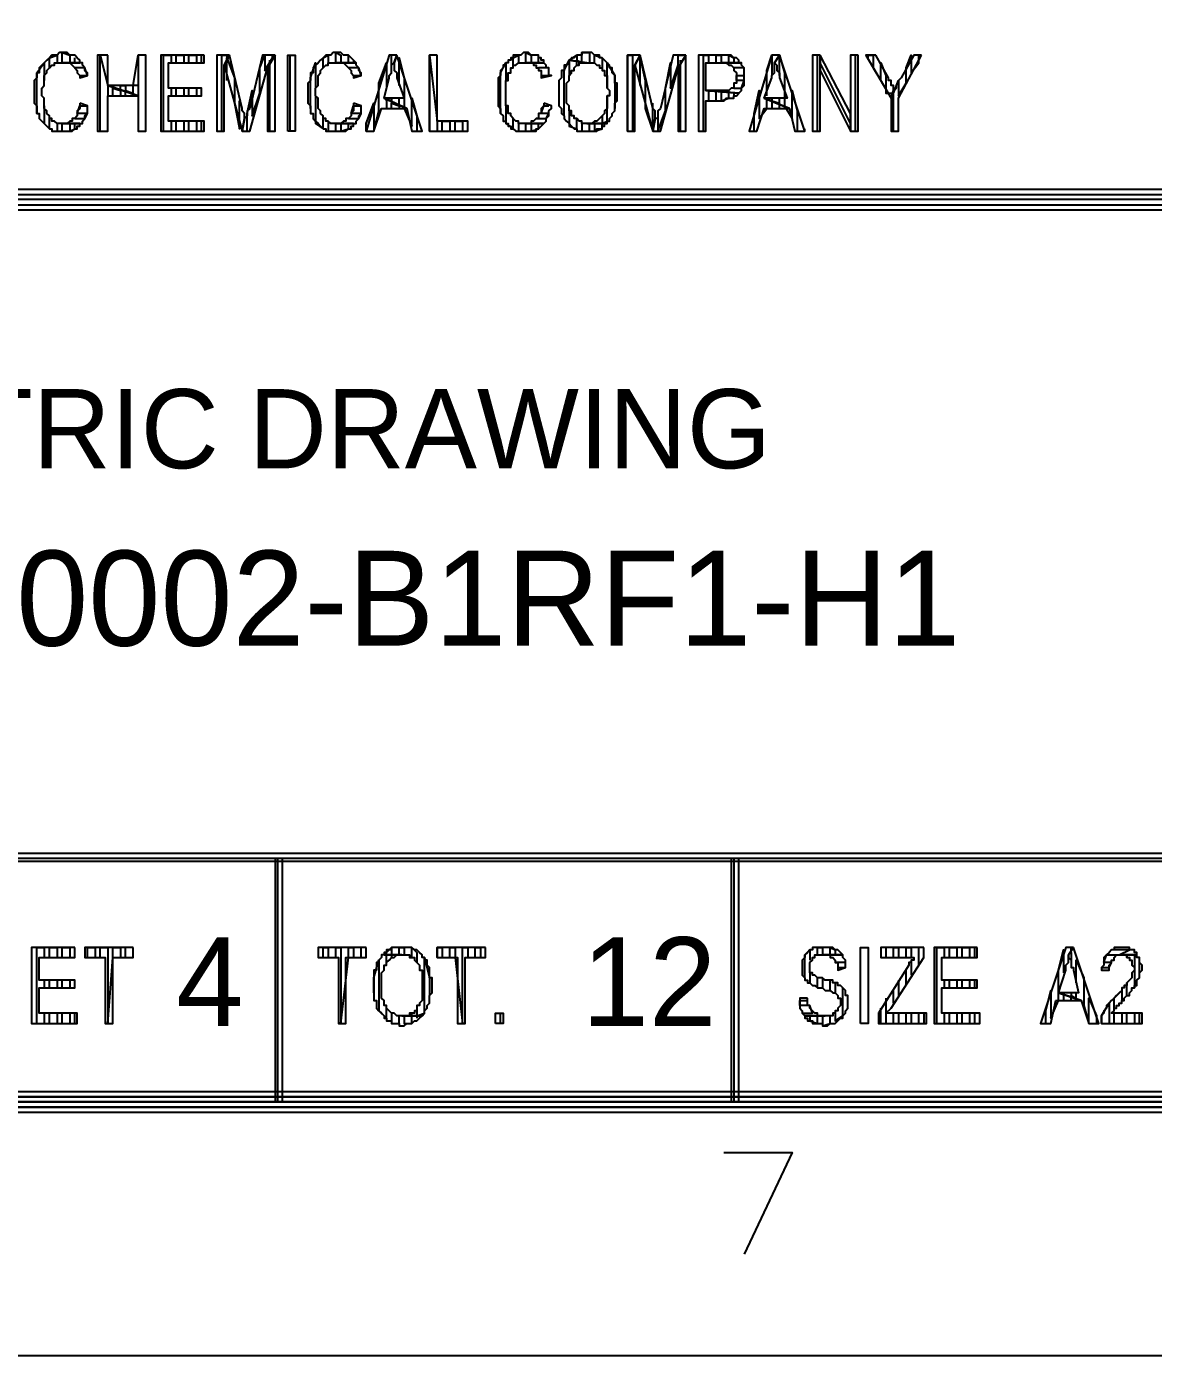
# Model space of a CAD drawing. Extents: x 0 to 594, y 0 to 420.
# Drawn here: x 448.1 to 492.5, y 0 to 52.4 of the extents above; entities that cross this region are included whole.
import ezdxf

# ---------------------------------------------------------------- set-up
doc = ezdxf.new("R2010")
doc.units = 0
doc.styles.add('HTX1', font='O8116901', dxfattribs={"width": 1.02})

msp = doc.modelspace()

# ---------------------------------------------------------------- linework, layer by layer
at = {"layer": 'GT_1', "flags": 128}
for points in [[(0, 0), (594, 0), (594, 420), (0, 420), (0, 0)], [(25, 10), (584, 10), (584, 85), (404, 85), (404, 410), (25, 410), (25, 10)], [(449.5, 51.4), (449.5, 51.4), (449.4, 51.4), (449.3, 51.3), (449.3, 51.3), (449.2, 51.3), (449.1, 51.3), (449.1, 51.3), (449, 51.2), (449, 51.2), (448.9, 51.1), (448.9, 51.1), (448.8, 51), (448.8, 51), (448.7, 50.9), (448.7, 50.9), (448.6, 50.8), (448.6, 50.7), (448.6, 50.7), (448.6, 50.6), (448.5, 50.6), (448.5, 50.5), (448.5, 50.4), (448.5, 50.4), (448.4, 50.3), (448.4, 50.2), (448.4, 50.1), (448.4, 50), (448.4, 49.9), (448.4, 49.8), (448.4, 49.8), (448.4, 49.7), (448.4, 49.6), (448.4, 49.5), (448.4, 49.4), (448.5, 49.3), (448.5, 49.3), (448.5, 49.2), (448.5, 49.1), (448.5, 49), (448.6, 49), (448.6, 48.9), (448.6, 48.8), (448.7, 48.7), (448.7, 48.7), (448.8, 48.6), (448.8, 48.6), (448.9, 48.5), (448.9, 48.5), (449, 48.4), (449, 48.4), (449.1, 48.4), (449.1, 48.3), (449.2, 48.3), (449.3, 48.3), (449.3, 48.3), (449.4, 48.3), (449.5, 48.3), (449.5, 48.3), (449.6, 48.3), (449.6, 48.3), (449.7, 48.3), (449.8, 48.3), (449.8, 48.3), (449.9, 48.3), (450, 48.4), (450, 48.4), (450.1, 48.4), (450.1, 48.5), (450.2, 48.5), (450.2, 48.6), (449.5, 48.6), (449.5, 48.6), (449.4, 48.6), (449.4, 48.6), (449.3, 48.6), (449.2, 48.7), (449.2, 48.7), (449.1, 48.7), (449.1, 48.8), (449, 48.8), (449, 48.9), (448.9, 49), (448.9, 49), (448.9, 49.1), (448.8, 49.2), (448.8, 49.3), (448.8, 49.3), (448.8, 49.4), (448.8, 49.5), (448.8, 49.6), (448.7, 49.7), (448.7, 49.8), (448.7, 49.8), (448.7, 49.9), (448.7, 50), (448.8, 50.1), (448.8, 50.2), (448.8, 50.3), (448.8, 50.3), (448.8, 50.4), (448.8, 50.5), (448.9, 50.6), (448.9, 50.6), (448.9, 50.7), (449, 50.8), (449, 50.8), (449.1, 50.9), (449.1, 50.9), (449.2, 50.9), (449.2, 51), (449.3, 51), (449.3, 51), (449.4, 51), (449.5, 51), (449.5, 51), (450.2, 51), (450.2, 51.1), (450.2, 51.1), (450.1, 51.2), (450.1, 51.2), (450, 51.3), (449.9, 51.3), (449.9, 51.3), (449.8, 51.3), (449.8, 51.3), (449.7, 51.4), (449.6, 51.4), (449.5, 51.4)], [(449.5, 51), (449.5, 51.4), (449.8, 51.3), (449.8, 51)], [(460.3, 51.4), (460.3, 51.4), (460.2, 51.4), (460.1, 51.3), (460.1, 51.3), (460, 51.3), (459.9, 51.3), (459.9, 51.3), (459.8, 51.2), (459.8, 51.2), (459.7, 51.1), (459.7, 51.1), (459.6, 51), (459.6, 51), (459.5, 50.9), (459.5, 50.9), (459.4, 50.8), (459.4, 50.7), (459.4, 50.7), (459.4, 50.6), (459.3, 50.6), (459.3, 50.5), (459.3, 50.4), (459.3, 50.4), (459.3, 50.3), (459.2, 50.2), (459.2, 50.1), (459.2, 50), (459.2, 49.9), (459.2, 49.8), (459.2, 49.8), (459.2, 49.7), (459.2, 49.6), (459.2, 49.5), (459.2, 49.4), (459.3, 49.3), (459.3, 49.3), (459.3, 49.2), (459.3, 49.1), (459.3, 49), (459.4, 49), (459.4, 48.9), (459.4, 48.8), (459.5, 48.7), (459.5, 48.7), (459.6, 48.6), (459.6, 48.6), (459.7, 48.5), (459.7, 48.5), (459.8, 48.4), (459.8, 48.4), (459.9, 48.4), (459.9, 48.3), (460, 48.3), (460.1, 48.3), (460.1, 48.3), (460.2, 48.3), (460.3, 48.3), (460.3, 48.3), (460.4, 48.3), (460.4, 48.3), (460.5, 48.3), (460.6, 48.3), (460.6, 48.3), (460.7, 48.3), (460.8, 48.4), (460.8, 48.4), (460.9, 48.4), (460.9, 48.5), (461, 48.5), (461, 48.6), (460.3, 48.6), (460.3, 48.6), (460.2, 48.6), (460.2, 48.6), (460.1, 48.6), (460, 48.7), (460, 48.7), (459.9, 48.7), (459.9, 48.8), (459.8, 48.8), (459.8, 48.9), (459.7, 49), (459.7, 49), (459.7, 49.1), (459.6, 49.2), (459.6, 49.3), (459.6, 49.3), (459.6, 49.4), (459.6, 49.5), (459.6, 49.6), (459.5, 49.7), (459.5, 49.8), (459.5, 49.8), (459.5, 49.9), (459.5, 50), (459.6, 50.1), (459.6, 50.2), (459.6, 50.3), (459.6, 50.3), (459.6, 50.4), (459.6, 50.5), (459.7, 50.6), (459.7, 50.6), (459.7, 50.7), (459.8, 50.8), (459.8, 50.8), (459.9, 50.9), (459.9, 50.9), (460, 50.9), (460, 51), (460.1, 51), (460.1, 51), (460.2, 51), (460.3, 51), (460.3, 51), (461.1, 51), (461, 51.1), (461, 51.1), (460.9, 51.2), (460.9, 51.2), (460.8, 51.3), (460.7, 51.3), (460.7, 51.3), (460.6, 51.3), (460.6, 51.3), (460.5, 51.4), (460.4, 51.4), (460.3, 51.4)], [(460.3, 51), (460.3, 51.4), (460.5, 51.3), (460.5, 51)], [(467.8, 51.4), (467.8, 51.4), (467.7, 51.4), (467.7, 51.4), (467.6, 51.3), (467.5, 51.3), (467.5, 51.3), (467.4, 51.3), (467.3, 51.3), (467.3, 51.2), (467.2, 51.2), (467.2, 51.1), (467.1, 51.1), (467.1, 51), (467, 51), (467, 50.9), (466.9, 50.9), (466.9, 50.8), (466.8, 50.7), (466.8, 50.7), (466.8, 50.6), (466.8, 50.6), (466.8, 50.5), (466.7, 50.4), (466.7, 50.4), (466.7, 50.3), (466.7, 50.2), (466.7, 50.1), (466.7, 50), (466.7, 49.9), (466.7, 49.8), (466.7, 49.8), (466.7, 49.7), (466.7, 49.6), (466.7, 49.5), (466.7, 49.4), (466.7, 49.3), (466.7, 49.3), (466.8, 49.2), (466.8, 49.1), (466.8, 49), (466.8, 49), (466.9, 48.9), (466.9, 48.8), (466.9, 48.7), (467, 48.7), (467, 48.6), (467.1, 48.6), (467.1, 48.5), (467.2, 48.5), (467.2, 48.4), (467.3, 48.4), (467.3, 48.4), (467.4, 48.3), (467.4, 48.3), (467.5, 48.3), (467.6, 48.3), (467.6, 48.3), (467.7, 48.3), (467.8, 48.3), (467.8, 48.3), (467.9, 48.3), (468, 48.3), (468, 48.3), (468.1, 48.3), (468.2, 48.3), (468.2, 48.4), (468.3, 48.4), (468.3, 48.4), (468.4, 48.5), (468.4, 48.5), (468.5, 48.6), (467.8, 48.6), (467.7, 48.6), (467.7, 48.6), (467.6, 48.6), (467.5, 48.6), (467.5, 48.7), (467.4, 48.7), (467.4, 48.7), (467.3, 48.8), (467.3, 48.8), (467.2, 48.9), (467.2, 49), (467.1, 49), (467.1, 49.1), (467.1, 49.2), (467.1, 49.3), (467, 49.3), (467, 49.4), (467, 49.5), (467, 49.6), (467, 49.7), (467, 49.8), (467, 49.8), (467, 49.9), (467, 50), (467, 50.1), (467, 50.2), (467, 50.3), (467.1, 50.3), (467.1, 50.4), (467.1, 50.5), (467.1, 50.6), (467.2, 50.6), (467.2, 50.7), (467.2, 50.8), (467.3, 50.8), (467.3, 50.9), (467.4, 50.9), (467.4, 50.9), (467.5, 51), (467.5, 51), (467.6, 51), (467.7, 51), (467.7, 51), (467.8, 51), (468.5, 51), (468.5, 51.1), (468.4, 51.1), (468.4, 51.2), (468.3, 51.2), (468.3, 51.3), (468.2, 51.3), (468.1, 51.3), (468.1, 51.3), (468, 51.3), (467.9, 51.4), (467.9, 51.4), (467.8, 51.4)], [(467.8, 51), (467.8, 51.4), (468, 51.3), (468, 51)], [(469.5, 51.1), (469.5, 51), (469.4, 50.9), (469.4, 50.9), (469.3, 50.9), (469.3, 50.8), (469.3, 50.7), (469.2, 50.7), (469.2, 50.6), (469.2, 50.5), (469.2, 50.5), (469.2, 50.4), (469.1, 50.3), (469.1, 50.2), (469.1, 50.1), (469.1, 50.1), (469.1, 50), (469.1, 49.9), (469.1, 49.8), (469.1, 49.8), (469.1, 49.7), (469.1, 49.6), (469.1, 49.5), (469.1, 49.4), (469.1, 49.3), (469.1, 49.3), (469.2, 49.2), (469.2, 49.1), (469.2, 49), (469.2, 49), (469.3, 48.9), (469.3, 48.9), (469.3, 48.8), (469.4, 48.7), (469.4, 48.7), (469.5, 48.6), (469.5, 48.6), (469.6, 48.5), (469.6, 48.5), (469.7, 48.4), (469.7, 48.4), (469.8, 48.4), (469.8, 48.3), (469.9, 48.3), (470, 48.3), (470, 48.3), (470.1, 48.3), (470.2, 48.3), (470.2, 48.3), (470.3, 48.3), (470.4, 48.3), (470.4, 48.3), (470.5, 48.3), (470.6, 48.3), (470.6, 48.4), (470.7, 48.4), (470.8, 48.4), (470.8, 48.5), (470.8, 48.5), (470.9, 48.5), (470.9, 48.6), (471, 48.6), (470.2, 48.6), (470.2, 48.6), (470.1, 48.6), (470, 48.6), (470, 48.7), (469.9, 48.7), (469.9, 48.7), (469.8, 48.8), (469.7, 48.8), (469.7, 48.9), (469.6, 48.9), (469.6, 48.9), (469.6, 49), (469.6, 49.1), (469.5, 49.1), (469.5, 49.2), (469.5, 49.3), (469.5, 49.3), (469.4, 49.4), (469.4, 49.5), (469.4, 49.6), (469.4, 49.7), (469.4, 49.8), (469.4, 49.9), (469.4, 50), (469.4, 50), (469.4, 50.1), (469.4, 50.2), (469.5, 50.3), (469.5, 50.4), (469.5, 50.5), (469.5, 50.5), (469.6, 50.6), (469.6, 50.6), (469.6, 50.7), (469.7, 50.7), (469.7, 50.8), (469.7, 50.8), (469.8, 50.9), (469.9, 50.9), (469.9, 51), (470, 51), (470, 51), (470.1, 51), (470.2, 51), (470.2, 51), (469.5, 51.1), (469.5, 51.1), (469.8, 51.3), (469.8, 51.1), (470, 51), (470, 51.4), (470.3, 51.4), (470.3, 51)], [(470.2, 51.4), (470.2, 51.4), (470.1, 51.4), (470, 51.4), (470, 51.3), (469.9, 51.3), (469.8, 51.3), (469.8, 51.3), (469.7, 51.2), (469.7, 51.2), (469.6, 51.2), (469.6, 51.1), (469.5, 51.1), (470.2, 51), (470.3, 51), (470.4, 51), (470.4, 51), (470.5, 51), (470.5, 51), (470.6, 50.9), (470.7, 50.9), (470.7, 50.8), (470.8, 50.8), (470.8, 50.7), (470.9, 50.7), (470.9, 50.6), (470.9, 50.5), (471, 50.5), (471, 50.4), (471, 50.3), (471, 50.2), (471, 50.2), (471, 50.1), (471, 50), (471.1, 49.9), (471.1, 49.8), (471.1, 49.7), (471, 49.7), (471, 49.6), (471, 49.5), (471, 49.4), (471, 49.3), (471, 49.2), (471, 49.2), (470.9, 49.1), (470.9, 49), (470.9, 49), (470.8, 48.9), (470.8, 48.9), (470.7, 48.8), (470.7, 48.8), (470.6, 48.7), (470.6, 48.7), (470.5, 48.7), (470.4, 48.6), (470.4, 48.6), (470.3, 48.6), (470.2, 48.6), (471, 48.6), (471, 48.7), (471.1, 48.7), (471.1, 48.8), (471.2, 48.9), (471.2, 48.9), (471.2, 49), (471.2, 49), (471.3, 49.1), (471.3, 49.2), (471.3, 49.2), (471.3, 49.3), (471.3, 49.4), (471.4, 49.5), (471.4, 49.6), (471.4, 49.6), (471.4, 49.7), (471.4, 49.8), (471.4, 49.9), (471.4, 50), (471.4, 50.1), (471.4, 50.2), (471.3, 50.2), (471.3, 50.3), (471.3, 50.4), (471.3, 50.5), (471.3, 50.5), (471.2, 50.6), (471.2, 50.6), (471.2, 50.7), (471.2, 50.8), (471.1, 50.8), (471.1, 50.9), (471, 51), (471, 51), (470.9, 51.1), (470.9, 51.1), (470.8, 51.2), (470.8, 51.2), (470.7, 51.2), (470.7, 51.3), (470.6, 51.3), (470.6, 51.3), (470.5, 51.3), (470.4, 51.4), (470.4, 51.4), (470.3, 51.4), (470.2, 51.4)], [(448.5, 49), (448.5, 50.6), (448.8, 51), (448.8, 50.3)], [(449, 50.8), (449, 51.2), (449.3, 51.3), (449.3, 51)], [(450.2, 51), (449.5, 51), (449.6, 51), (449.6, 51), (449.7, 51), (449.8, 51), (449.8, 51), (449.9, 50.9), (449.9, 50.9), (450, 50.8), (450, 50.8), (450.1, 50.7), (450.1, 50.7), (450.1, 50.6), (450.2, 50.5), (450.2, 50.4), (450.5, 50.5), (450.5, 50.5), (450.5, 50.6), (450.4, 50.7), (450.4, 50.8), (450.4, 50.8), (450.3, 50.9), (450.3, 51), (450.2, 51)], [(450, 51), (450, 51.2)], [(451.3, 51.3), (450.9, 51.3), (450.9, 48.3), (451.3, 48.3), (451.3, 49.7), (452.5, 49.7), (451.3, 50.1), (451.3, 51.3)], [(451, 48.3), (451, 51.3), (451.3, 50.1), (451.3, 49.7), (451.5, 49.7), (451.5, 50), (451.8, 49.9), (451.8, 49.7), (452, 49.7), (452, 49.9), (452.3, 49.8), (452.3, 49.7)], [(451.5, 50.1), (451.5, 50), (451.8, 49.9), (451.8, 50.1), (452, 50.1), (452, 49.9), (452.3, 49.8), (452.3, 50.1), (452.5, 51.3), (452.5, 48.3), (452.8, 48.3), (452.8, 51.3), (452.5, 51.3), (452.5, 50.1), (451.3, 50.1), (452.5, 49.7), (452.5, 48.3), (452.8, 48.3), (452.8, 51.3)], [(455.1, 51.3), (453.4, 51.3), (453.4, 48.3), (455.1, 48.3), (455.1, 48.7), (453.7, 48.7), (453.7, 49.7), (455, 49.7), (455, 50), (453.7, 50), (453.7, 51), (455.1, 51), (455.1, 51.3)], [(453.5, 48.3), (453.5, 51.3), (453.8, 51.3), (453.8, 51)], [(454, 51), (454, 51.3), (454.3, 51.3), (454.3, 51)], [(454.5, 51), (454.5, 51.3), (454.8, 51.3), (454.8, 51)], [(455, 51), (455, 51.3)], [(456.1, 51.3), (455.6, 51.3), (455.6, 48.3), (455.9, 48.3), (455.9, 50.9), (456.1, 51.3)], [(455.8, 48.3), (455.8, 51.3), (456, 51.3), (456, 51.2)], [(456.1, 51.3), (455.9, 50.9), (456.6, 48.3), (456.7, 48.8), (456.7, 48.8), (456.7, 48.8), (456.7, 48.9), (456.7, 49), (456.6, 49.1), (456.6, 49.2), (456.1, 51.3)], [(456, 50.3), (456, 51.2), (456.3, 50.4), (456.3, 49.4), (456.5, 48.4), (456.5, 49.5)], [(457.9, 51.3), (457.4, 51.3), (456.9, 49.2), (456.8, 49.1), (456.8, 49), (456.8, 49), (456.8, 48.9), (456.7, 48.8), (456.7, 48.8), (456.6, 48.3), (456.9, 48.3), (457.6, 50.8), (457.9, 51.3)], [(456.8, 48.3), (456.8, 49), (457, 49.9), (457, 48.9), (457.3, 49.8), (457.3, 50.8), (457.5, 51.3), (457.5, 50.7), (457.8, 51.2), (457.8, 51.3)], [(457.9, 51.3), (457.6, 50.8), (457.6, 48.3), (457.9, 48.3), (457.9, 51.3)], [(457.7, 48.3), (457.7, 51.1)], [(458.4, 48.3), (458.4, 51.3), (458.7, 51.3), (458.7, 48.3), (458.4, 48.3)], [(458.5, 48.3), (458.5, 51.3)], [(459.3, 49.2), (459.3, 50.4), (459.5, 51), (459.5, 50)], [(459.8, 50.8), (459.8, 51.2), (460, 51.3), (460, 51)], [(461.1, 51), (460.3, 51), (460.4, 51), (460.4, 51), (460.5, 51), (460.6, 51), (460.6, 51), (460.7, 50.9), (460.7, 50.9), (460.8, 50.8), (460.8, 50.8), (460.9, 50.7), (460.9, 50.7), (460.9, 50.6), (461, 50.5), (461, 50.4), (461.3, 50.5), (461.3, 50.5), (461.3, 50.6), (461.2, 50.7), (461.2, 50.8), (461.2, 50.8), (461.1, 50.9), (461.1, 51), (461.1, 51)], [(460.8, 51), (460.8, 51.3), (461, 51.1), (461, 51)], [(462.7, 51.3), (462.4, 51.3), (461.5, 48.3), (461.8, 48.3), (462.1, 49.2), (463.1, 49.2), (462.2, 49.6), (462.4, 50.4), (462.4, 50.5), (462.5, 50.6), (462.5, 50.7), (462.5, 50.8), (462.5, 50.8), (462.5, 50.9), (462.6, 51), (462.7, 51.3)], [(461.5, 48.3), (461.5, 48.6), (461.8, 49.4), (461.8, 48.3), (462, 49.1), (462, 50.2), (462.3, 51), (462.3, 50)], [(462.7, 51.3), (462.6, 51), (462.6, 50.9), (462.6, 50.9), (462.6, 50.8), (462.6, 50.7), (462.6, 50.7), (462.7, 50.6), (462.7, 50.5), (462.7, 50.4), (463, 49.6), (462.2, 49.6), (463.1, 49.2), (463.3, 48.3), (463.7, 48.3), (462.7, 51.3)], [(462.5, 50.9), (462.5, 51.3)], [(462.8, 50.1), (462.8, 51.2), (463, 50.4), (463, 49.2), (463.3, 48.5), (463.3, 49.6), (463.5, 48.9), (463.5, 48.3)], [(464, 48.3), (464, 51.3), (464.3, 48.7), (464.3, 48.3), (464.5, 48.3), (464.5, 48.7), (464.8, 48.7), (464.8, 48.3), (465, 48.3), (465, 48.7), (465.3, 48.7), (465.3, 48.3)], [(464.3, 51.3), (464, 51.3), (464, 48.3), (465.5, 48.3), (465.5, 48.7), (464.3, 48.7), (464.3, 51.3)], [(466.8, 49), (466.8, 50.6), (467, 51), (467, 50.3)], [(467.3, 50.8), (467.3, 51.2), (467.5, 51.3), (467.5, 51)], [(468.5, 51), (467.8, 51), (467.8, 51), (467.9, 51), (468, 51), (468, 51), (468.1, 51), (468.1, 50.9), (468.2, 50.9), (468.2, 50.8), (468.3, 50.8), (468.3, 50.7), (468.4, 50.7), (468.4, 50.6), (468.4, 50.5), (468.4, 50.4), (468.8, 50.5), (468.7, 50.5), (468.7, 50.6), (468.7, 50.7), (468.7, 50.8), (468.6, 50.8), (468.6, 50.9), (468.5, 51), (468.5, 51)], [(468.3, 51), (468.3, 51.2)], [(469.3, 48.9), (469.3, 50.7), (469.5, 51.1), (469.5, 50.5)], [(469.8, 50.9), (469.8, 51.1), (470, 51), (470, 51)], [(470.5, 51), (470.5, 51.3), (470.8, 51.2), (470.8, 50.8)], [(471, 50), (471, 51), (471.3, 50.5), (471.3, 49.2)], [(471.8, 48.3), (471.8, 51.3), (472, 51.3), (472, 48.3)], [(472.3, 51.3), (471.8, 51.3), (471.8, 48.3), (472.1, 48.3), (472.1, 50.9), (472.3, 51.3)], [(472.3, 51.3), (472.1, 50.9), (472.8, 48.3), (472.9, 48.8), (472.9, 48.8), (472.9, 48.8), (472.9, 48.9), (472.9, 49), (472.9, 49.1), (472.8, 49.2), (472.3, 51.3)], [(472.3, 50.1), (472.3, 51.2), (472.5, 50.3), (472.5, 49.2), (472.8, 48.3), (472.8, 49.4)], [(474.1, 51.3), (473.6, 51.3), (473.1, 49.2), (473, 49.1), (473, 49), (473, 49), (473, 48.9), (473, 48.8), (472.9, 48.8), (472.8, 48.3), (473.1, 48.3), (473.8, 50.8), (474.1, 51.3)], [(473, 49.1), (473, 48.3), (473.3, 49.1), (473.3, 50), (473.5, 51), (473.5, 50), (473.8, 50.9), (473.8, 51.3), (474, 51.3), (474, 51.3)], [(474.1, 51.3), (473.8, 50.8), (473.8, 48.3), (474.1, 48.3), (474.1, 51.3)], [(473.9, 48.3), (473.9, 51.1)], [(475.5, 51.3), (474.6, 51.3), (474.6, 48.3), (474.9, 48.3), (474.9, 49.5), (475.5, 49.5), (475.6, 49.5), (475.6, 49.5), (475.7, 49.6), (475.8, 49.6), (475.9, 49.6), (475.9, 49.6), (476, 49.6), (476, 49.7), (476.1, 49.7), (476.1, 49.7), (476.2, 49.8), (476.2, 49.8), (476.2, 49.8), (474.9, 49.9), (474.9, 51), (475.5, 51), (476.3, 51), (476.2, 51), (476.2, 51.1), (476.1, 51.2), (476.1, 51.2), (476.1, 51.2), (476, 51.2), (475.9, 51.3), (475.9, 51.3), (475.8, 51.3), (475.8, 51.3), (475.7, 51.3), (475.6, 51.3), (475.6, 51.3), (475.5, 51.3)], [(474.8, 48.3), (474.8, 51.3), (475, 51.3), (475, 51)], [(476.3, 51), (475.5, 51), (475.6, 51), (475.6, 51), (475.7, 51), (475.8, 50.9), (475.8, 50.9), (475.9, 50.9), (475.9, 50.9), (476, 50.8), (476, 50.8), (476, 50.7), (476.1, 50.6), (476.1, 50.5), (476.1, 50.4), (476.1, 50.4), (476.1, 50.3), (476.1, 50.2), (476, 50.2), (476, 50.1), (476, 50), (475.9, 50), (475.9, 50), (475.8, 49.9), (475.8, 49.9), (475.7, 49.9), (475.6, 49.9), (475.5, 49.9), (474.9, 49.9), (476.2, 49.8), (476.3, 49.9), (476.3, 50), (476.3, 50), (476.4, 50.1), (476.4, 50.2), (476.4, 50.3), (476.4, 50.4), (476.4, 50.5), (476.4, 50.5), (476.4, 50.6), (476.4, 50.7), (476.4, 50.8), (476.3, 50.9), (476.3, 50.9), (476.3, 51)], [(475.3, 51), (475.3, 51.3), (475.5, 51.3), (475.5, 51)], [(475.8, 51), (475.8, 51.3), (476, 51.2), (476, 51)], [(477.8, 51.3), (477.5, 51.3), (476.6, 48.3), (476.9, 48.3), (477.2, 49.2), (478.2, 49.2), (477.2, 49.6), (477.5, 50.4), (477.5, 50.5), (477.6, 50.6), (477.6, 50.7), (477.6, 50.8), (477.6, 50.8), (477.6, 50.9), (477.6, 51), (477.8, 51.3)], [(477.8, 51.3), (477.6, 51), (477.7, 50.9), (477.7, 50.9), (477.7, 50.8), (477.7, 50.7), (477.7, 50.7), (477.8, 50.6), (477.8, 50.5), (477.8, 50.4), (478.1, 49.6), (477.2, 49.6), (478.2, 49.2), (478.4, 48.3), (478.8, 48.3), (477.8, 51.3)], [(477.3, 49.7), (477.3, 50.7), (477.5, 51.3), (477.5, 50.5)], [(477.8, 51.3), (477.8, 51.3)], [(477.8, 50.5), (477.8, 51.3), (478, 50.6), (478, 49.6), (478, 49.3), (478.3, 48.8), (478.3, 49.9), (478.5, 49.1), (478.5, 48.3), (478.8, 48.3), (478.8, 48.4)], [(479.4, 51.3), (479.1, 51.3), (479.1, 48.3), (479.4, 48.3), (479.4, 50.7), (479.4, 51.3)], [(479.3, 48.3), (479.3, 51.3)], [(479.4, 51.3), (479.4, 50.7), (480.6, 48.3), (480.6, 49), (479.4, 51.3)], [(480.6, 48.6), (479.4, 51)], [(480.9, 51.3), (480.6, 51.3), (480.6, 49), (480.6, 48.3), (480.9, 48.3), (480.9, 51.3)], [(480.8, 48.3), (480.8, 51.3)], [(481.6, 51.3), (481.2, 51.3), (482.2, 49.6), (482.3, 49.9), (482.3, 50), (482.3, 50.1), (482.2, 50.1), (482.2, 50.2), (482.2, 50.3), (482.1, 50.3), (482.1, 50.4), (481.6, 51.3)], [(481.3, 51.2), (481.3, 51.3), (481.5, 51.3), (481.5, 50.8), (481.8, 50.3), (481.8, 51), (482, 50.5), (482, 49.8), (482.3, 49.8), (482.3, 50)], [(483.4, 51.3), (483.1, 51.3), (482.6, 50.4), (482.6, 50.4), (482.5, 50.3), (482.5, 50.2), (482.5, 50.2), (482.4, 50.1), (482.4, 50), (482.4, 50), (482.3, 49.9), (482.2, 49.6), (482.2, 48.3), (482.5, 48.3), (482.5, 49.6), (483.4, 51.3)], [(482.3, 48.3), (482.3, 49.8), (482.5, 50.3), (482.5, 49.7), (482.8, 50.2), (482.8, 50.8), (483, 51.3), (483, 50.6), (483.3, 51), (483.3, 51.3)], [(450.2, 50.5), (450.5, 50.5), (450.4, 50.8), (450, 50.8)], [(461, 50.5), (461.3, 50.5), (461.2, 50.8), (460.8, 50.8)], [(468.4, 50.5), (468.7, 50.5), (468.7, 50.8), (468.3, 50.8)], [(476, 50), (476.3, 50), (476.4, 50.3), (476.1, 50.3), (476.1, 50.5), (476.4, 50.5), (476.4, 50.8), (476, 50.8)], [(453.8, 50), (453.8, 49.7)], [(454, 49.7), (454, 50)], [(454.3, 50), (454.3, 49.7)], [(454.5, 49.7), (454.5, 50)], [(454.8, 50), (454.8, 49.7)], [(475, 49.9), (475, 49.5), (475.3, 49.5), (475.3, 49.9)], [(475.5, 49.9), (475.5, 49.5), (475.8, 49.6), (475.8, 49.9)], [(476.8, 48.3), (476.8, 49), (477, 49.9), (477, 48.8), (477.3, 49.2), (477.3, 49.5)], [(448.8, 49.3), (448.8, 48.6), (449, 48.4), (449, 48.8)], [(450.2, 49.4), (450.2, 49.3), (450.2, 49.2), (450.1, 49.1), (450.1, 49), (450.1, 49), (450.1, 48.9), (450, 48.8), (450, 48.8), (449.9, 48.8), (449.9, 48.7), (449.8, 48.7), (449.8, 48.7), (449.7, 48.6), (449.7, 48.6), (449.6, 48.6), (449.5, 48.6), (450.2, 48.6), (450.3, 48.6), (450.3, 48.7), (450.3, 48.7), (450.4, 48.8), (450.4, 48.9), (450.4, 48.9), (450.5, 49), (450.5, 49.1), (450.5, 49.2), (450.5, 49.3), (450.2, 49.4)], [(450, 48.8), (450.4, 48.8), (450.5, 49), (450.1, 49), (450.2, 49.3), (450.5, 49.3)], [(459.5, 49.7), (459.5, 48.6), (459.8, 48.4), (459.8, 48.9)], [(461, 49.4), (461, 49.3), (461, 49.2), (461, 49.1), (460.9, 49), (460.9, 49), (460.9, 48.9), (460.8, 48.8), (460.8, 48.8), (460.7, 48.8), (460.7, 48.7), (460.6, 48.7), (460.6, 48.7), (460.5, 48.6), (460.5, 48.6), (460.4, 48.6), (460.3, 48.6), (461, 48.6), (461.1, 48.6), (461.1, 48.7), (461.1, 48.7), (461.2, 48.8), (461.2, 48.9), (461.2, 48.9), (461.3, 49), (461.3, 49.1), (461.3, 49.2), (461.3, 49.3), (461, 49.4)], [(460.8, 48.8), (461.2, 48.8), (461.3, 49), (460.9, 49), (461, 49.3), (461.3, 49.3)], [(462.3, 49.5), (462.3, 49.6), (462.5, 49.6), (462.5, 49.4), (462.8, 49.3), (462.8, 49.6)], [(462.3, 49.5), (462.3, 49.2), (462.5, 49.2), (462.5, 49.4)], [(462.8, 49.3), (462.8, 49.2)], [(467, 49.3), (467, 48.6), (467.3, 48.4), (467.3, 48.8)], [(468.5, 49.4), (468.5, 49.3), (468.4, 49.2), (468.4, 49.1), (468.4, 49), (468.3, 49), (468.3, 48.9), (468.3, 48.8), (468.2, 48.8), (468.1, 48.7), (468.1, 48.7), (468, 48.7), (468, 48.6), (467.9, 48.6), (467.8, 48.6), (467.8, 48.6), (468.5, 48.6), (468.5, 48.6), (468.6, 48.7), (468.6, 48.7), (468.6, 48.8), (468.7, 48.9), (468.7, 48.9), (468.7, 49), (468.7, 49.1), (468.8, 49.2), (468.8, 49.3), (468.5, 49.4)], [(468.2, 48.8), (468.6, 48.8), (468.7, 49), (468.4, 49), (468.5, 49.3), (468.7, 49.3)], [(470.8, 48.9), (470.8, 48.6), (471, 48.7), (471, 49.7)], [(476, 49.8), (476, 49.7)], [(477.3, 49.5), (477.3, 49.6), (477.5, 49.6), (477.5, 49.5), (477.8, 49.4), (477.8, 49.6)], [(477.5, 49.5), (477.5, 49.2), (477.8, 49.2), (477.8, 49.4)], [(478, 49.3), (478, 49.2)], [(469.5, 49.1), (469.5, 48.5), (469.8, 48.4), (469.8, 48.8)], [(449.3, 48.6), (449.3, 48.3), (449.5, 48.3), (449.5, 48.6)], [(449.8, 48.6), (449.8, 48.3), (450, 48.4), (450, 48.6)], [(453.8, 48.7), (453.8, 48.3), (454, 48.3), (454, 48.7)], [(454.3, 48.7), (454.3, 48.3), (454.5, 48.3), (454.5, 48.7)], [(454.8, 48.7), (454.8, 48.3), (455, 48.3), (455, 48.7)], [(460, 48.7), (460, 48.3), (460.3, 48.3), (460.3, 48.6)], [(460.5, 48.6), (460.5, 48.3), (460.8, 48.4), (460.8, 48.6)], [(467.5, 48.6), (467.5, 48.3), (467.8, 48.3), (467.8, 48.6)], [(468, 48.6), (468, 48.3), (468.3, 48.4), (468.3, 48.6)], [(470, 48.6), (470, 48.3), (470.3, 48.3), (470.3, 48.6), (470.5, 48.6), (470.5, 48.3), (470.8, 48.4), (470.8, 48.6)], [(470.5, 48.6), (470.5, 48.7)], [(584, 45.2), (584, 46), (404, 46), (404, 45.2), (584, 45.2)], [(404, 45.4), (584, 45.4), (584, 45.6), (404, 45.6), (404, 45.8), (584, 45.8)], [(584, 19.5), (584, 19.8), (404, 19.8), (404, 19.5), (584, 19.5)], [(584, 19.6), (404, 19.6)], [(458.2, 19.6), (457.9, 19.6), (457.9, 10), (458.2, 10), (458.2, 19.6)], [(458, 19.6), (458, 10)], [(476.2, 19.6), (475.9, 19.6), (475.9, 10), (476.2, 10), (476.2, 19.6)], [(476, 19.6), (476, 10)], [(450, 16.1), (448.3, 16.1), (448.3, 13.1), (450.1, 13.1), (450.1, 13.5), (448.6, 13.5), (448.6, 14.5), (450, 14.5), (450, 14.8), (448.6, 14.8), (448.6, 15.7), (450, 15.7), (450, 16.1)], [(448.5, 13.1), (448.5, 16.1), (448.8, 16.1), (448.8, 15.7)], [(449, 15.7), (449, 16.1), (449.3, 16.1), (449.3, 15.7)], [(449.5, 15.7), (449.5, 16.1), (449.8, 16.1), (449.8, 15.7)], [(452.3, 16.1), (450.4, 16.1), (450.4, 15.7), (451.2, 15.7), (451.2, 13.1), (451.5, 13.1), (451.5, 15.7), (452.3, 15.7), (452.3, 16.1)], [(450.5, 15.7), (450.5, 16.1), (450.8, 16.1), (450.8, 15.7), (451, 15.7), (451, 16.1), (451.3, 16.1), (451.3, 13.1), (451.5, 15.7), (451.5, 16.1), (451.8, 16.1), (451.8, 15.7), (452, 15.7), (452, 16.1)], [(461.5, 16.1), (459.6, 16.1), (459.6, 15.7), (460.4, 15.7), (460.4, 13.1), (460.7, 13.1), (460.7, 15.7), (461.5, 15.7), (461.5, 16.1)], [(459.8, 15.7), (459.8, 16.1), (460, 16.1), (460, 15.7), (460.3, 15.7), (460.3, 16.1), (460.5, 16.1), (460.5, 13.1), (460.8, 15.7), (460.8, 16.1), (461, 16.1), (461, 15.7), (461.3, 15.7), (461.3, 16.1)], [(462.2, 15.8), (462.1, 15.8), (462.1, 15.7), (462.1, 15.7), (462, 15.6), (462, 15.6), (462, 15.5), (461.9, 15.5), (461.9, 15.4), (461.9, 15.3), (461.9, 15.2), (461.8, 15.2), (461.8, 15.1), (461.8, 15), (461.8, 14.9), (461.8, 14.8), (461.8, 14.7), (461.8, 14.7), (461.8, 14.6), (461.8, 14.5), (461.8, 14.4), (461.8, 14.4), (461.8, 14.3), (461.8, 14.2), (461.8, 14.1), (461.8, 14), (461.9, 14), (461.9, 13.9), (461.9, 13.8), (461.9, 13.8), (461.9, 13.7), (462, 13.6), (462, 13.6), (462.1, 13.5), (462.1, 13.5), (462.2, 13.4), (462.2, 13.3), (462.3, 13.3), (462.3, 13.2), (462.3, 13.2), (462.4, 13.2), (462.5, 13.2), (462.5, 13.1), (462.6, 13.1), (462.6, 13.1), (462.7, 13.1), (462.8, 13.1), (462.8, 13), (462.9, 13), (462.9, 13), (463, 13), (463.1, 13.1), (463.1, 13.1), (463.2, 13.1), (463.3, 13.1), (463.3, 13.1), (463.4, 13.2), (463.4, 13.2), (463.5, 13.2), (463.6, 13.3), (463.6, 13.3), (463.7, 13.4), (462.9, 13.4), (462.8, 13.4), (462.8, 13.4), (462.7, 13.4), (462.7, 13.4), (462.6, 13.5), (462.5, 13.5), (462.5, 13.5), (462.4, 13.6), (462.4, 13.6), (462.3, 13.7), (462.3, 13.7), (462.3, 13.8), (462.2, 13.8), (462.2, 13.9), (462.2, 14), (462.2, 14), (462.1, 14.1), (462.1, 14.2), (462.1, 14.3), (462.1, 14.4), (462.1, 14.5), (462.1, 14.6), (462.1, 14.6), (462.1, 14.7), (462.1, 14.8), (462.1, 14.9), (462.1, 15), (462.1, 15.1), (462.2, 15.2), (462.2, 15.2), (462.2, 15.3), (462.2, 15.4), (462.3, 15.4), (462.3, 15.5), (462.3, 15.5), (462.4, 15.6), (462.4, 15.6), (462.5, 15.7), (462.5, 15.7), (462.6, 15.7), (462.7, 15.8), (462.7, 15.8), (462.8, 15.8), (462.9, 15.8), (462.9, 15.8), (462.2, 15.8)], [(462.9, 16.1), (462.8, 16.1), (462.8, 16.1), (462.7, 16.1), (462.6, 16.1), (462.6, 16.1), (462.5, 16.1), (462.5, 16), (462.4, 16), (462.3, 16), (462.3, 15.9), (462.2, 15.9), (462.2, 15.8), (462.9, 15.8), (463, 15.8), (463, 15.8), (463.1, 15.8), (463.2, 15.8), (463.2, 15.7), (463.3, 15.7), (463.4, 15.7), (463.4, 15.6), (463.4, 15.6), (463.5, 15.5), (463.5, 15.5), (463.6, 15.4), (463.6, 15.3), (463.6, 15.2), (463.7, 15.2), (463.7, 15.1), (463.7, 15), (463.7, 14.9), (463.7, 14.9), (463.7, 14.8), (463.7, 14.7), (463.7, 14.6), (463.7, 14.5), (463.7, 14.4), (463.7, 14.3), (463.7, 14.3), (463.7, 14.2), (463.7, 14.1), (463.7, 14), (463.6, 13.9), (463.6, 13.9), (463.6, 13.8), (463.5, 13.8), (463.5, 13.7), (463.5, 13.6), (463.4, 13.6), (463.4, 13.5), (463.3, 13.5), (463.2, 13.5), (463.2, 13.4), (463.1, 13.4), (463.1, 13.4), (463, 13.4), (462.9, 13.4), (463.7, 13.4), (463.7, 13.4), (463.8, 13.5), (463.8, 13.6), (463.8, 13.6), (463.9, 13.7), (463.9, 13.8), (464, 13.9), (464, 13.9), (464, 14), (464, 14.1), (464, 14.2), (464, 14.2), (464.1, 14.3), (464.1, 14.4), (464.1, 14.5), (464.1, 14.6), (464.1, 14.7), (464.1, 14.8), (464.1, 14.9), (464, 14.9), (464, 15), (464, 15.1), (464, 15.2), (464, 15.3), (464, 15.3), (463.9, 15.4), (463.9, 15.4), (463.9, 15.5), (463.9, 15.6), (463.8, 15.6), (463.8, 15.7), (463.7, 15.7), (463.7, 15.8), (463.6, 15.9), (463.6, 15.9), (463.5, 16), (463.5, 16), (463.4, 16), (463.4, 16), (463.3, 16.1), (463.3, 16.1), (463.2, 16.1), (463.1, 16.1), (463.1, 16.1), (463, 16.1), (462.9, 16.1)], [(462.3, 15.8), (462.3, 15.9), (462.5, 16.1), (462.5, 15.8), (462.8, 15.8), (462.8, 16.1), (463, 16.1), (463, 15.8)], [(462.3, 15.4), (462.3, 15.8), (462.5, 15.8), (462.5, 15.7)], [(462.8, 15.8), (462.8, 15.8)], [(463.3, 15.7), (463.3, 16.1), (463.5, 15.9), (463.5, 15.5)], [(464.3, 15.7), (464.3, 16.1), (464.5, 16.1), (464.5, 15.7), (464.8, 15.7), (464.8, 16.1), (465, 16.1), (465, 15.7), (465.3, 13.1), (465.3, 16.1), (465.5, 16.1), (465.5, 15.7), (465.8, 15.7), (465.8, 16.1), (466, 16.1), (466, 15.7)], [(466.2, 16.1), (464.3, 16.1), (464.3, 15.7), (465.1, 15.7), (465.1, 13.1), (465.4, 13.1), (465.4, 15.7), (466.2, 15.7), (466.2, 16.1)], [(479.5, 16.1), (479.5, 16.1), (479.4, 16.1), (479.3, 16.1), (479.3, 16.1), (479.2, 16.1), (479.1, 16.1), (479.1, 16), (479, 16), (479, 16), (478.9, 15.9), (478.9, 15.9), (478.8, 15.8), (478.8, 15.7), (478.8, 15.7), (478.7, 15.6), (478.7, 15.6), (478.7, 15.5), (478.7, 15.4), (478.7, 15.3), (478.7, 15.3), (478.7, 15.2), (478.7, 15.1), (478.7, 15), (478.8, 14.9), (478.8, 14.9), (478.8, 14.8), (478.9, 14.8), (478.9, 14.7), (479, 14.7), (479.1, 14.6), (479.1, 14.6), (479.2, 14.6), (479.2, 14.6), (479.3, 14.5), (479.4, 14.5), (479.5, 14.5), (479.5, 14.5), (479.6, 14.4), (479.7, 14.4), (479.8, 14.4), (479.8, 14.4), (479.9, 14.3), (479.9, 14.3), (480, 14.3), (480, 14.3), (480.1, 14.2), (480.1, 14.2), (480.1, 14.1), (480.2, 14.1), (480.2, 14), (480.2, 13.9), (480.2, 13.9), (480.2, 13.8), (480.1, 13.7), (480.1, 13.7), (480.1, 13.6), (480, 13.6), (480, 13.5), (479.9, 13.5), (479.9, 13.4), (479.8, 13.4), (479.7, 13.4), (479.7, 13.4), (479.6, 13.4), (478.8, 13.4), (478.8, 13.3), (478.9, 13.3), (478.9, 13.2), (479, 13.2), (479.1, 13.2), (479.1, 13.1), (479.2, 13.1), (479.2, 13.1), (479.3, 13.1), (479.4, 13.1), (479.5, 13.1), (479.5, 13), (479.6, 13), (479.7, 13), (479.8, 13.1), (479.8, 13.1), (479.9, 13.1), (479.9, 13.1), (480, 13.1), (480.1, 13.2), (480.1, 13.2), (480.1, 13.2), (480.2, 13.3), (480.3, 13.3), (480.3, 13.4), (480.3, 13.4), (480.4, 13.5), (480.4, 13.6), (480.4, 13.6), (480.5, 13.7), (480.5, 13.8), (480.5, 13.9), (480.5, 13.9), (480.5, 14), (480.5, 14.1), (480.5, 14.2), (480.4, 14.2), (480.4, 14.3), (480.4, 14.4), (480.4, 14.4), (480.3, 14.5), (480.3, 14.5), (480.2, 14.6), (480.1, 14.6), (480.1, 14.7), (480.1, 14.7), (480, 14.7), (480, 14.7), (479.9, 14.7), (479.9, 14.8), (479.8, 14.8), (479.7, 14.8), (479.6, 14.8), (479.5, 14.9), (479.5, 14.9), (479.4, 14.9), (479.3, 14.9), (479.2, 15), (479.2, 15), (479.1, 15), (479.1, 15.1), (479.1, 15.1), (479, 15.1), (479, 15.2), (479, 15.3), (479, 15.3), (479, 15.4), (479, 15.5), (479, 15.5), (479.1, 15.6), (479.1, 15.7), (479.1, 15.7), (479.2, 15.7), (479.2, 15.8), (479.3, 15.8), (479.4, 15.8), (479.4, 15.8), (479.5, 15.8), (480.3, 15.8), (480.2, 15.9), (480.2, 15.9), (480.1, 16), (480, 16), (480, 16), (480, 16), (479.9, 16.1), (479.9, 16.1), (479.8, 16.1), (479.7, 16.1), (479.7, 16.1), (479.6, 16.1), (479.5, 16.1)], [(478.8, 14.9), (478.8, 15.8), (479, 16), (479, 15.6)], [(479.3, 15.8), (479.3, 16.1), (479.5, 16.1), (479.5, 15.8)], [(480.3, 15.8), (479.5, 15.8), (479.6, 15.8), (479.7, 15.8), (479.7, 15.8), (479.8, 15.8), (479.8, 15.7), (479.9, 15.7), (479.9, 15.7), (480, 15.6), (480, 15.5), (480.1, 15.5), (480.1, 15.4), (480.1, 15.3), (480.1, 15.2), (480.4, 15.3), (480.4, 15.3), (480.4, 15.4), (480.4, 15.5), (480.4, 15.6), (480.3, 15.7), (480.3, 15.7), (480.3, 15.7), (480.3, 15.8)], [(479.8, 15.8), (479.8, 16.1), (480, 16), (480, 15.8)], [(481, 13.1), (481, 16.1)], [(481, 13.1), (481, 16.1), (481.3, 16.1), (481.3, 13.1), (481, 13.1)], [(483.5, 16.1), (481.8, 16.1), (481.8, 15.7), (483.1, 15.7), (483.1, 15.7), (483.1, 15.6), (483, 15.6), (483, 15.5), (482.9, 15.5), (482.9, 15.4), (481.7, 13.5), (481.7, 13.1), (483.6, 13.1), (483.6, 13.5), (482, 13.5), (482.2, 13.7), (483.5, 15.7), (483.5, 16.1)], [(482, 16.1), (482, 15.7)], [(482.3, 15.7), (482.3, 16.1), (482.5, 16.1), (482.5, 15.7)], [(482.8, 15.7), (482.8, 16.1), (483, 16.1), (483, 15.7)], [(483.3, 15.4), (483.3, 16.1)], [(485.6, 16.1), (483.9, 16.1), (483.9, 13.1), (485.7, 13.1), (485.7, 13.5), (484.2, 13.5), (484.2, 14.5), (485.6, 14.5), (485.6, 14.8), (484.2, 14.8), (484.2, 15.7), (485.6, 15.7), (485.6, 16.1)], [(484, 13.1), (484, 16.1), (484.3, 16.1), (484.3, 15.7)], [(484.5, 15.7), (484.5, 16.1), (484.8, 16.1), (484.8, 15.7)], [(485, 15.7), (485, 16.1), (485.3, 16.1), (485.3, 15.7)], [(485.5, 15.7), (485.5, 16.1)], [(489.4, 16.1), (489.1, 16.1), (488.1, 13.1), (488.5, 13.1), (488.7, 14), (489.7, 14), (488.8, 14.3), (489.1, 15.2), (489.1, 15.3), (489.1, 15.4), (489.2, 15.5), (489.2, 15.5), (489.2, 15.6), (489.2, 15.7), (489.2, 15.8), (489.4, 16.1)], [(488.3, 13.1), (488.3, 13.6), (488.5, 14.4), (488.5, 13.3), (488.8, 14), (488.8, 15.2), (489, 16), (489, 15.1)], [(489.4, 16.1), (489.2, 15.8), (489.2, 15.7), (489.2, 15.7), (489.3, 15.6), (489.3, 15.5), (489.3, 15.4), (489.3, 15.3), (489.4, 15.3), (489.4, 15.2), (489.6, 14.3), (488.8, 14.3), (489.7, 14), (490, 13.1), (490.4, 13.1), (489.4, 16.1)], [(489.3, 15.9), (489.3, 16.1)], [(489.3, 15.9), (489.3, 15.5)], [(491.3, 16.1), (491.2, 16.1), (491.2, 16.1), (491.1, 16.1), (491, 16.1), (491, 16), (490.9, 16), (490.9, 16), (490.8, 15.9), (490.8, 15.9), (490.7, 15.8), (490.7, 15.8), (490.6, 15.7), (490.6, 15.7), (490.6, 15.6), (490.6, 15.5), (490.6, 15.4), (490.5, 15.3), (490.5, 15.2), (490.8, 15.2), (490.8, 15.3), (490.8, 15.4), (490.9, 15.5), (490.9, 15.5), (490.9, 15.6), (491, 15.6), (491, 15.7), (491, 15.7), (491.1, 15.8), (491.2, 15.8), (491.2, 15.8), (491.3, 15.8), (491.9, 15.8), (491.9, 15.9), (491.8, 15.9), (491.8, 16), (491.7, 16), (491.6, 16), (491.6, 16.1), (491.5, 16.1), (491.5, 16.1), (491.4, 16.1), (491.3, 16.1)], [(490.5, 15.3), (490.8, 15.3), (490.9, 15.5), (490.6, 15.5), (490.7, 15.8), (491.2, 15.8), (491.6, 16), (491, 16)], [(491.9, 15.8), (491.3, 15.8), (491.3, 15.8), (491.4, 15.8), (491.5, 15.8), (491.5, 15.7), (491.6, 15.7), (491.6, 15.7), (491.6, 15.6), (491.7, 15.6), (491.7, 15.5), (491.7, 15.4), (491.7, 15.4), (491.8, 15.3), (491.8, 15.2), (491.7, 15.1), (491.7, 15.1), (491.7, 15), (491.7, 14.9), (491.6, 14.8), (491.6, 14.8), (491.6, 14.8), (491.5, 14.7), (491.5, 14.6), (491.4, 14.6), (491.4, 14.5), (491.3, 14.5), (491.3, 14.4), (491.2, 14.3), (491.2, 14.3), (491.1, 14.2), (491, 14.1), (491, 14.1), (490.9, 14), (490.9, 14), (490.8, 13.9), (490.8, 13.9), (490.7, 13.8), (490.7, 13.8), (490.7, 13.7), (490.6, 13.6), (490.6, 13.6), (490.6, 13.5), (490.5, 13.4), (490.5, 13.4), (490.5, 13.3), (490.5, 13.3), (490.5, 13.2), (490.5, 13.1), (492.1, 13.1), (492.1, 13.5), (490.9, 13.5), (490.9, 13.5), (491, 13.6), (491, 13.7), (491, 13.7), (491.1, 13.7), (491.1, 13.8), (491.2, 13.8), (491.2, 13.9), (491.3, 13.9), (491.3, 14), (491.4, 14), (491.4, 14.1), (491.5, 14.2), (491.6, 14.2), (491.6, 14.3), (491.7, 14.4), (491.7, 14.4), (491.7, 14.5), (491.8, 14.5), (491.8, 14.6), (491.8, 14.6), (491.9, 14.6), (491.9, 14.7), (491.9, 14.8), (492, 14.9), (492, 14.9), (492, 15), (492, 15), (492, 15.1), (492.1, 15.2), (492.1, 15.3), (492.1, 15.4), (492, 15.5), (492, 15.5), (492, 15.6), (492, 15.7), (491.9, 15.7), (491.9, 15.8)], [(491.5, 15.7), (491.5, 15.8), (491.8, 15.8), (491.8, 14.5)], [(461.8, 14.3), (461.8, 14.9), (462, 15.6), (462, 13.6), (462.3, 13.3), (462.3, 13.8)], [(463.5, 13.8), (463.5, 13.4), (463.8, 13.5), (463.8, 15.7), (464, 14.9), (464, 14.2)], [(480.1, 15.3), (480.4, 15.3), (480.4, 15.5), (480, 15.5)], [(483, 15.6), (483, 15)], [(489.5, 14.7), (489.5, 15.6), (489.8, 14.9), (489.8, 13.8), (490, 13.1), (490, 14.1), (490.3, 13.4), (490.3, 13.1)], [(492, 15.1), (492, 15.5)], [(448.8, 14.8), (448.8, 14.5)], [(449, 14.5), (449, 14.8)], [(449.3, 14.8), (449.3, 14.5)], [(449.5, 14.5), (449.5, 14.8)], [(449.8, 14.8), (449.8, 14.5)], [(479, 15.1), (479, 14.7)], [(479.3, 14.5), (479.3, 14.9)], [(479.5, 14.9), (479.5, 14.5)], [(479.8, 14.4), (479.8, 14.8)], [(480, 14.7), (480, 14.3)], [(482.5, 14.8), (482.5, 14.2)], [(482.8, 14.6), (482.8, 15.2)], [(484.3, 14.8), (484.3, 14.5)], [(484.5, 14.5), (484.5, 14.8)], [(484.8, 14.8), (484.8, 14.5)], [(485, 14.5), (485, 14.8)], [(485.3, 14.8), (485.3, 14.5)], [(485.5, 14.5), (485.5, 14.8)], [(491.5, 14.2), (491.5, 14.7)], [(480, 13.6), (480, 13.2), (480.3, 13.4), (480.3, 14.5)], [(482.3, 13.9), (482.3, 14.4)], [(489, 14.3), (489, 14), (489.3, 14), (489.3, 14.2)], [(489, 14.3), (489, 14.3)], [(489.3, 14.3), (489.3, 14.2), (489.5, 14.1), (489.5, 14.3)], [(491, 13.7), (491, 14.1), (491.3, 14.4), (491.3, 14)], [(478.9, 14.1), (478.6, 14.1), (478.6, 14), (478.6, 13.9), (478.6, 13.8), (478.6, 13.7), (478.6, 13.7), (478.7, 13.6), (478.7, 13.5), (478.7, 13.5), (478.8, 13.4), (479.6, 13.4), (479.5, 13.4), (479.5, 13.4), (479.4, 13.4), (479.3, 13.4), (479.3, 13.5), (479.2, 13.5), (479.2, 13.5), (479.1, 13.6), (479.1, 13.6), (479, 13.7), (479, 13.7), (479, 13.8), (478.9, 13.8), (478.9, 13.9), (478.9, 14), (478.9, 14.1)], [(478.7, 13.5), (479.1, 13.5), (479, 13.8), (478.6, 13.8), (478.6, 14), (478.9, 14)], [(481.8, 13.1), (481.8, 13.7)], [(482, 14.1), (482, 13.1), (482.3, 13.1), (482.3, 13.5)], [(489.5, 14.1), (489.5, 14)], [(490.5, 13.1), (490.5, 13.4), (490.8, 13.9), (490.8, 13.1), (491, 13.1), (491, 13.5)], [(448.8, 13.5), (448.8, 13.1), (449, 13.1), (449, 13.5)], [(449.3, 13.5), (449.3, 13.1), (449.5, 13.1), (449.5, 13.5)], [(449.8, 13.5), (449.8, 13.1), (450, 13.1), (450, 13.5)], [(462.5, 13.5), (462.5, 13.1), (462.8, 13.1), (462.8, 13.4)], [(463, 13.4), (463, 13.1), (463.3, 13.1), (463.3, 13.4), (463.5, 13.4), (463.5, 13.3)], [(463.3, 13.4), (463.3, 13.5)], [(466.6, 13.1), (466.6, 13.5), (466.9, 13.5), (466.9, 13.1), (466.6, 13.1)], [(466.8, 13.1), (466.8, 13.5)], [(479, 13.4), (479, 13.2), (479.3, 13.1), (479.3, 13.4)], [(479.5, 13.4), (479.5, 13), (479.8, 13.1), (479.8, 13.4)], [(482.5, 13.5), (482.5, 13.1), (482.8, 13.1), (482.8, 13.5)], [(483, 13.5), (483, 13.1), (483.3, 13.1), (483.3, 13.5)], [(483.5, 13.5), (483.5, 13.1)], [(484.3, 13.5), (484.3, 13.1), (484.5, 13.1), (484.5, 13.5)], [(484.8, 13.5), (484.8, 13.1), (485, 13.1), (485, 13.5)], [(485.3, 13.5), (485.3, 13.1), (485.5, 13.1), (485.5, 13.5)], [(491.3, 13.5), (491.3, 13.1), (491.5, 13.1), (491.5, 13.5)], [(491.8, 13.5), (491.8, 13.1), (492, 13.1), (492, 13.5)], [(25.4, 10.4), (24.6, 9.6), (584.4, 9.6), (583.6, 10.4), (25.4, 10.4)], [(24.8, 9.8), (584.2, 9.8), (584, 10), (25, 10), (25.2, 10.2), (583.8, 10.2)], [(584, 9.6), (584, 10.4), (404, 10.4), (404, 9.6), (584, 9.6)], [(404, 10.4), (404, 9.6), (498.7, 9.6), (498.7, 10.4), (404, 10.4)], [(498.7, 9.6), (498.7, 10.4), (404, 10.4), (404, 9.6), (498.7, 9.6)], [(584, 10.2), (404, 10.2), (404, 10), (584, 10), (584, 9.8), (404, 9.8)], [(404, 9.8), (498.7, 9.8), (498.7, 10), (404, 10), (404, 10.2), (498.7, 10.2)], [(498.7, 10.2), (404, 10.2), (404, 10), (498.7, 10), (498.7, 9.8), (404, 9.8)], [(475.6, 8), (478.3, 8), (476.4, 4)]]:
    msp.add_lwpolyline(points, dxfattribs=at)

# ---------------------------------------------------------------- texts
at = {"layer": 'GT_1', "style": 'HTX1', "width": 1.02}
for s, height, p in [('ISOMETRIC DRAWING', 3.125, (432, 35)), ('100-HWR-1620002-B1RF1-H1', 3.75, (415, 28)), ('4', 3.5, (454, 13)), ('12', 3.5, (470, 13))]:
    msp.add_text(s, height=height, dxfattribs=at).set_placement(p)

doc.saveas('drawing.dxf')
